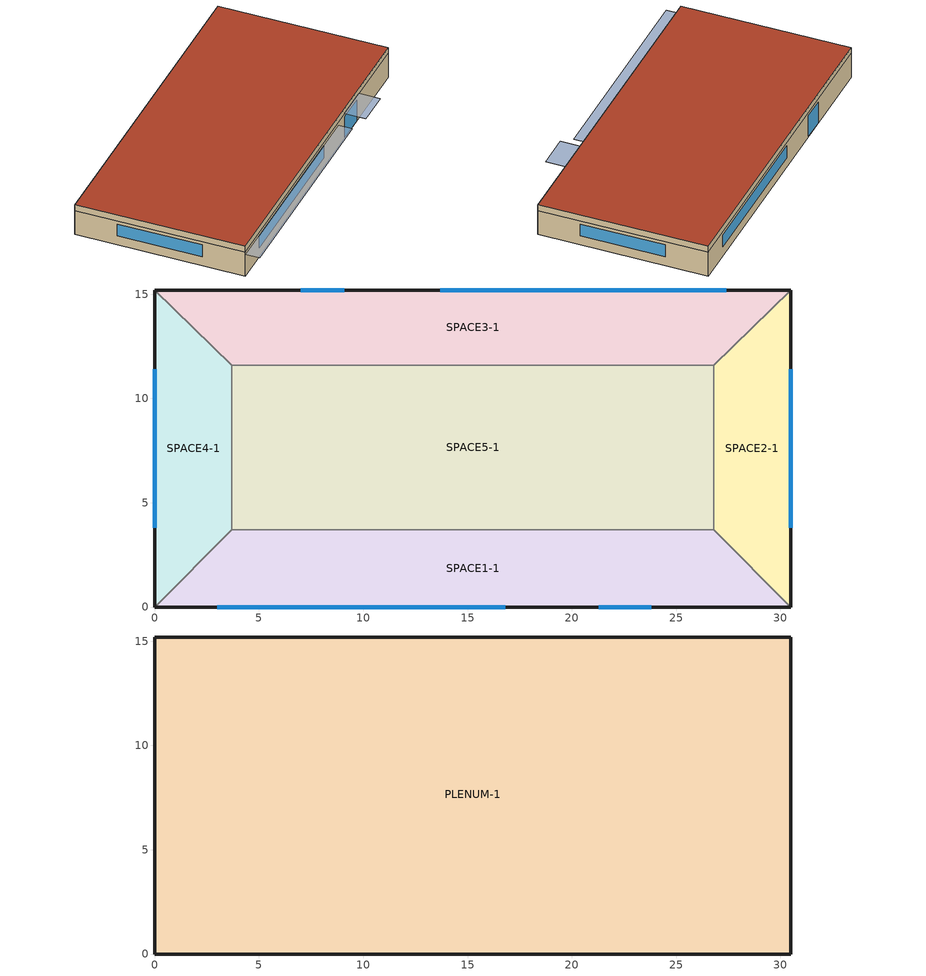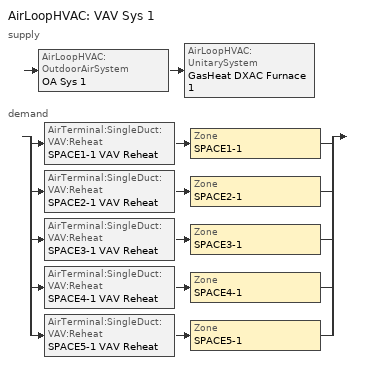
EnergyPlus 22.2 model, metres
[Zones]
SPACE3-1
 floor ground (FLOOR-SLAB-1): 26.8,11.6 3.7,11.6 0,15.2 30.5,15.2 z0
 wall outside (WALL-1): 30.5,15.2 0,15.2 z0:2.4
 wall to SPACE2-1 (INT-WALL-1): 26.8,11.6 30.5,15.2 z0:2.4
 wall to SPACE4-1 (INT-WALL-1): 0,15.2 3.7,11.6 z0:2.4
 wall to SPACE5-1 (INT-WALL-1): 3.7,11.6 26.8,11.6 z0:2.4
 window (Sgl Grey 3mm): 9.1,15.2 7,15.2 z0:2.1
 window (Dbl Clr 3mm/13mm Air): 27.4,15.2 13.7,15.2 z0.9:2.1
SPACE1-1
 floor ground (FLOOR-SLAB-1): 26.8,3.7 30.5,0 0,0 3.7,3.7 z0
 wall outside (WALL-1): 0,0 30.5,0 z0:2.4
 wall to SPACE2-1 (INT-WALL-1): 30.5,0 26.8,3.7 z0:2.4
 wall to SPACE4-1 (INT-WALL-1): 3.7,3.7 0,0 z0:2.4
 wall to SPACE5-1 (INT-WALL-1): 26.8,3.7 3.7,3.7 z0:2.4
 window (Sgl Grey 3mm): 21.3,0 23.8,0 z0:2.1
 window (Dbl Clr 3mm/13mm Air): 3,0 16.8,0 z0.9:2.1
SPACE2-1
 floor ground (FLOOR-SLAB-1): 26.8,11.6 30.5,15.2 30.5,0 26.8,3.7 z0
 wall outside (WALL-1): 30.5,0 30.5,15.2 z0:2.4
 wall to SPACE5-1 (INT-WALL-1): 26.8,11.6 26.8,3.7 z0:2.4
 window (Dbl Clr 3mm/13mm Air): 30.5,3.8 30.5,11.4 z0.9:2.1
SPACE4-1
 floor ground (FLOOR-SLAB-1): 3.7,3.7 0,0 0,15.2 3.7,11.6 z0
 wall outside (WALL-1): 0,15.2 0,0 z0:2.4
 wall to SPACE5-1 (INT-WALL-1): 3.7,3.7 3.7,11.6 z0:2.4
 window (Dbl Clr 3mm/13mm Air): 0,11.4 0,3.8 z0.9:2.1
SPACE5-1
 floor ground (FLOOR-SLAB-1): 26.8,11.6 26.8,3.7 3.7,3.7 3.7,11.6 z0
PLENUM-1
 floor to SPACE1-1 (CLNG-1): 26.8,3.7 30.5,0 0,0 3.7,3.7 z2.4
 floor to SPACE2-1 (CLNG-1): 26.8,11.6 30.5,15.2 30.5,0 26.8,3.7 z2.4
 floor to SPACE3-1 (CLNG-1): 26.8,11.6 3.7,11.6 0,15.2 30.5,15.2 z2.4
 floor to SPACE4-1 (CLNG-1): 3.7,3.7 0,0 0,15.2 3.7,11.6 z2.4
 floor to SPACE5-1 (CLNG-1): 26.8,11.6 26.8,3.7 3.7,3.7 3.7,11.6 z2.4
 wall outside (WALL-1): 30.5,15.2 0,15.2 0,0 30.5,0 30.5,15.2 z2.4:3
 roof outside (ROOF-1): 0,15.2 0,0 30.5,0 30.5,15.2 z3
shading: 0,-1.3 0,0 19.8,0 19.8,-1.3 z2.2; 21,-2 21,0 24.1,0 24.1,-2 z2.6
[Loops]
AirLoopHVAC 'VAV Sys 1'
 supply: AirLoopHVAC:OutdoorAirSystem 'OA Sys 1' > AirLoopHVAC:UnitarySystem 'GasHeat DXAC Furnace 1'
 demand: split
  | AirTerminal:SingleDuct:VAV:Reheat 'SPACE1-1 VAV Reheat' > Zone 'SPACE1-1'
  | AirTerminal:SingleDuct:VAV:Reheat 'SPACE2-1 VAV Reheat' > Zone 'SPACE2-1'
  | AirTerminal:SingleDuct:VAV:Reheat 'SPACE3-1 VAV Reheat' > Zone 'SPACE3-1'
  | AirTerminal:SingleDuct:VAV:Reheat 'SPACE4-1 VAV Reheat' > Zone 'SPACE4-1'
  | AirTerminal:SingleDuct:VAV:Reheat 'SPACE5-1 VAV Reheat' > Zone 'SPACE5-1'
[Building]
Building: Loads convergence tolerance value=0.04; Maximum number of warmup days=25; Minimum number of warmup days=6; North axis=30; Solar distribution=FullExterior; Temperature convergence tolerance value=0.4; Terrain=City
[Site:GroundTemperature:BuildingSurface]
20.03, 20.03, 20.13, 20.3, 20.43, 20.52, 20.62, 20.77, 20.78, 20.55, 20.44, 20.2
[Site:Location]
CHICAGO_IL_USA TMY2-94846: Elevation=190; Latitude=41.78; Longitude=-87.75; Time zone=-6
[SizingPeriod:DesignDay] Barometric pressure=99063; Daylight saving time indicator=No; Humidity condition type=WetBulb; Rain indicator=No; Snow indicator=No; Solar model indicator=ASHRAEClearSky
Name | Daily dry bulb temperature range | Day of month | Day type | Maximum dry bulb temperature | Month | Sky clearness | Wetbulb or dewpoint at maximum dry bulb | Wind direction | Wind speed
CHICAGO Ann Clg .4% Condns WB=>MDB | 10.7 | 21 | SummerDesignDay | 31.2 | 7 | 1 | 25.5 | 230 | 5.3
CHICAGO_IL_USA Annual Heating 99% Design Conditions DB | 0 | 8 | WinterDesignDay | -17.3 | 1 | 0 | -17.3 | 270 | 4.9
[Construction]
CLNG-1: MAT-CLNG-1
Dbl Clr 3mm/13mm Air: CLEAR 3MM, AIR 13MM, CLEAR 3MM
FLOOR-SLAB-1: CC03, CP01
INT-WALL-1: GP02, AL21, GP02
ROOF-1: RG01, BR01, IN46, WD01
Sgl Grey 3mm: GREY 3MM
WALL-1: WD01, PW03, IN02, GP01
[Material] Thermal absorptance=0.9
Name | Conductivity | Density | Roughness | Solar absorptance | Specific heat | Thickness | Visible absorptance
BR01 | 0.162 | 1121 | VeryRough | 0.7 | 1464 | 0.0095 | 0.7
CC03 | 1.31 | 2243 | MediumRough | 0.65 | 837 | 0.1016 | 0.65
GP01 | 0.16 | 801 | MediumSmooth | 0.75 | 837 | 0.0127 | 0.75
GP02 | 0.16 | 801 | MediumSmooth | 0.75 | 837 | 0.0159 | 0.75
IN02 | 0.043 | 10 | Rough | 0.75 | 837 | 0.0901 | 0.75
IN46 | 0.023 | 24 | VeryRough | 0.5 | 1590 | 0.0762 | 0.5
PW03 | 0.115 | 545 | MediumSmooth | 0.78 | 1213 | 0.0127 | 0.78
RG01 | 1.442 | 881 | Rough | 0.65 | 1674 | 0.0127 | 0.65
WD01 | 0.115 | 513 | MediumSmooth | 0.78 | 1381 | 0.0191 | 0.78
[Material:AirGap]
AL21: Thermal resistance=0.157
[Material:NoMass] Roughness=Rough
Name | Solar absorptance | Thermal absorptance | Thermal resistance | Visible absorptance
CP01 | 0.75 | 0.9 | 0.367 | 0.75
MAT-CLNG-1 | 0.65 | 0.65 | 0.652259 | 0.65
[WindowMaterial:Gas]
AIR 13MM: Gas type=Air; Thickness=0.0127
[WindowMaterial:Glazing] Back side infrared hemispherical emissivity=0.84; Conductivity=0.9; Front side infrared hemispherical emissivity=0.84; Infrared transmittance at normal incidence=0; Optical data type=SpectralAverage; Thickness=0.003
Name | Back side solar reflectance at normal incidence | Back side visible reflectance at normal incidence | Front side solar reflectance at normal incidence | Front side visible reflectance at normal incidence | Solar transmittance at normal incidence | Visible transmittance at normal incidence
CLEAR 3MM | 0.075 | 0.081 | 0.075 | 0.081 | 0.837 | 0.898
GREY 3MM | 0.061 | 0.061 | 0.061 | 0.061 | 0.626 | 0.611
[AirLoopHVAC]
VAV Sys 1: Design supply air flow rate=Autosize
[AirLoopHVAC:ReturnPlenum]
Return-Plenum-1: Zone=PLENUM-1
[AirLoopHVAC:UnitarySystem]
GasHeat DXAC Furnace 1: Availability schedule=ReheatCoilAvailSched; Control type=SetPoint; Cooling coil=Main Cooling Coil 1; Cooling supply air flow rate=Autosize; Cooling supply air flow rate method=SupplyAirFlowRate; Dehumidification control type=CoolReheat; Fan placement=BlowThrough; Heating coil=Main Heating Coil 1; Heating supply air flow rate=Autosize; Heating supply air flow rate method=SupplyAirFlowRate; Maximum supply air temperature=80; No load supply air flow rate=Autosize; No load supply air flow rate method=SupplyAirFlowRate; Supplemental heating coil=Humidistat Reheat Coil 1; Supply fan=Supply Fan 1
[AirTerminal:SingleDuct:VAV:Reheat] Availability schedule=ReheatCoilAvailSched; Constant minimum air flow fraction=0.1; Convergence tolerance=0.001; Damper heating action=ReverseWithLimits; Design specification outdoor air object=ZoneMinOARequirements; Maximum air flow rate=Autosize; Maximum flow per zone floor area during reheat=0.002032; Maximum hot water or steam flow rate=0; Minimum hot water or steam flow rate=0; Zone minimum air flow input method=Constant
Name | Maximum flow fraction during reheat | Reheat coil
SPACE1-1 VAV Reheat | Autosize | SPACE1-1 Zone Coil
SPACE2-1 VAV Reheat |  | SPACE2-1 Zone Coil
SPACE3-1 VAV Reheat |  | SPACE3-1 Zone Coil
SPACE4-1 VAV Reheat |  | SPACE4-1 Zone Coil
SPACE5-1 VAV Reheat |  | SPACE5-1 Zone Coil
[AvailabilityManager:Scheduled]
VAV Sys 1 Avail: Schedule=FanAvailSched
[Coil:Cooling:DX:VariableSpeed]
Main Cooling Coil 1: Condenser type=AirCooled; Crankcase heater capacity=0; Energy part load fraction curve=HPACCOOLPLFFPLR; Gross rated total cooling capacity at selected nominal speed level=Autosize; Initial moisture evaporation rate divided by steady state ac latent capacity=0; Maximum outdoor dry bulb temperature for crankcase heater operation=10; Nominal speed level=1; Nominal time for condensate to begin leaving the coil=0; Number of speeds=1; Rated air flow rate at selected nominal speed level=Autosize; Speed 1 energy input ratio function of air flow fraction curve=HPACFFF; Speed 1 energy input ratio function of temperature curve=HPCoolingEIRFTemp4; Speed 1 reference unit gross rated cooling cop=3.86638; Speed 1 reference unit gross rated sensible heat ratio=0.75; Speed 1 reference unit gross rated total cooling capacity=36991.4; Speed 1 reference unit rated air flow rate=3.776; Speed 1 reference unit rated condenser air flow rate=10.62; Speed 1 total cooling capacity function of air flow fraction curve=HPACFFF; Speed 1 total cooling capacity function of temperature curve=HPCoolingCAPFTemp4
[Coil:Heating:Fuel] Availability schedule=ReheatCoilAvailSched; Burner efficiency=0.8; Fuel type=NaturalGas
Name | Nominal capacity
Humidistat Reheat Coil 1 | 32000
Main heating Coil 1; SPACE1-1 Zone Coil; SPACE2-1 Zone Coil; SPACE3-1 Zone Coil; SPACE4-1 Zone Coil; SPACE5-1 Zone Coil | Autosize
[Coil:WaterHeating:Desuperheater]
WaterHeatingCoil: Availability schedule=DesuperheaterSched; Dead band temperature difference=4; Fraction of pump heat to water=0.2; Heat reclaim efficiency function of temperature curve=HEffFTemp; Heating source=Main Cooling Coil 1; Maximum inlet water temperature for heat reclaim=50; Off cycle parasitic electric load=10; On cycle parasitic electric load=10; Rated heat reclaim recovery efficiency=0.25; Rated inlet water temperature=50; Rated outdoor air temperature=35; Setpoint temperature schedule=DesuperheaterTempSch; Tank=WaterHeatingCoilTank; Water flow rate=0.0001; Water pump power=25
[Controller:OutdoorAir]
OA Controller 1: Economizer control action type=ModulateFlow; Economizer control type=FixedDryBulb; Economizer maximum limit dry bulb temperature=19; Economizer minimum limit dry bulb temperature=4; Lockout type=NoLockout; Maximum outdoor air flow rate=Autosize; Minimum limit type=FixedMinimum; Minimum outdoor air flow rate=Autosize; Minimum outdoor air schedule=Min OA Sched
[DesignSpecification:OutdoorAir]
ZoneMinOARequirements: Outdoor air flow per person=0.00472; Outdoor air flow per zone floor area=0.001; Outdoor air method=Sum; Outdoor air schedule=Min OARequirements Sched
[ElectricEquipment] Design level calculation method=EquipmentLevel; Fraction latent=0; Fraction lost=0; Fraction radiant=0.3; Schedule=EQUIP-1
Name | Design level | Zone or zonelist or space or spacelist
SPACE1-1 ElecEq 1 | 1056 | SPACE1-1
SPACE2-1 ElecEq 1 | 456 | SPACE2-1
SPACE3-1 ElecEq 1 | 1056 | SPACE3-1
SPACE4-1 ElecEq 1 | 456 | SPACE4-1
SPACE5-1 ElecEq 1 | 1976 | SPACE5-1
[Fan:VariableVolume]
Supply Fan 1: Availability schedule=FanAvailSched; Fan power coefficient 1=0.00153024; Fan power coefficient 2=0.00520806; Fan power coefficient 3=1.10862; Fan power coefficient 4=-0.116356; Fan power coefficient 5=0; Fan power minimum flow fraction=0.25; Fan power minimum flow rate input method=Fraction; Fan total efficiency=0.7; Maximum flow rate=Autosize; Motor efficiency=0.9; Motor in airstream fraction=1; Pressure rise=600
[Lights] Design level calculation method=LightingLevel; End use subcategory=GeneralLights; Fraction radiant=0.59; Fraction replaceable=0; Fraction visible=0.2; Return air fraction=0.2; Schedule=LIGHTS-1
Name | Lighting level | Zone or zonelist or space or spacelist
SPACE1-1 Lights 1 | 1584 | SPACE1-1
SPACE2-1 Lights 1 | 684 | SPACE2-1
SPACE3-1 Lights 1 | 1584 | SPACE3-1
SPACE4-1 Lights 1 | 684 | SPACE4-1
SPACE5-1 Lights 1 | 2964 | SPACE5-1
[People] Activity level schedule=ActSchd; Fraction radiant=0.3; Number of people calculation method=People; Number of people schedule=OCCUPY-1; Sensible heat fraction=Autocalculate
Name | Number of people | Zone or zonelist or space or spacelist
SPACE1-1 People 1 | 11 | SPACE1-1
SPACE2-1 People 1 | 5 | SPACE2-1
SPACE3-1 People 1 | 11 | SPACE3-1
SPACE4-1 People 1 | 5 | SPACE4-1
SPACE5-1 People 1 | 20 | SPACE5-1
[SetpointManager:Scheduled]
Name | Control variable | Schedule | Setpoint node or nodelist
Supply Air Hum Rate Manager 1 | MaximumHumidityRatio | Supply Air Hum Rate Schedule | VAV Sys 1 Outlet Node
Supply Air Hum Rate Manager 2 | MaximumHumidityRatio | Supply Air Hum Rate Schedule | Main Heating Coil 1 Inlet Node
Supply Air Temp Manager 1 | Temperature | Seasonal Reset Supply Air Temp Sch | Supply Air Temp Nodes 1
[Sizing:System]
VAV Sys 1: 100 outdoor air in cooling=No; 100 outdoor air in heating=No; Central cooling capacity control method=VAV; Central cooling design supply air humidity ratio=0.009; Central cooling design supply air temperature=16; Central heating design supply air humidity ratio=0.009; Central heating design supply air temperature=18; Central heating maximum system air flow ratio=0.3; Cooling design capacity=Autosize; Cooling design capacity method=CoolingDesignCapacity; Cooling supply air flow rate=0; Cooling supply air flow rate method=DesignDay; Design outdoor air flow rate=Autosize; Heating design capacity=Autosize; Heating design capacity method=HeatingDesignCapacity; Heating supply air flow rate=0; Heating supply air flow rate method=DesignDay; Precool design humidity ratio=0.008; Precool design temperature=11; Preheat design humidity ratio=0.008; Preheat design temperature=7; Type of load to size on=Sensible; Type of zone sum to use=NonCoincident; Zone maximum outdoor air fraction=1
[Sizing:Zone] Account for dedicated outdoor air system=No; Cooling design air flow method=DesignDay; Cooling design air flow rate=0; Dedicated outdoor air high setpoint temperature for design=Autosize; Dedicated outdoor air low setpoint temperature for design=Autosize; Dedicated outdoor air system control strategy=NeutralSupplyAir; Design specification outdoor air object=ZoneMinOARequirements; Heating design air flow method=DesignDay; Heating design air flow rate=0; Zone cooling design supply air humidity ratio=0.009; Zone cooling design supply air temperature=16; Zone cooling design supply air temperature input method=SupplyAirTemperature; Zone cooling sizing factor=0; Zone heating design supply air humidity ratio=0.004; Zone heating design supply air temperature=50; Zone heating design supply air temperature input method=SupplyAirTemperature; Zone heating sizing factor=0
SPACE1-1; SPACE2-1; SPACE3-1; SPACE4-1; SPACE5-1
[ThermostatSetpoint:DualSetpoint]
DualSetPoint: Cooling setpoint temperature schedule=Clg-SetP-Sch; Heating setpoint temperature schedule=Htg-SetP-Sch
[ThermostatSetpoint:SingleCooling]
CoolingSetpoint: Setpoint temperature schedule=Clg-SetP-Sch
[ThermostatSetpoint:SingleHeating]
HeatingSetpoint: Setpoint temperature schedule=Htg-SetP-Sch
[WaterHeater:Mixed]
WaterHeatingCoilTank: Ambient temperature indicator=Zone; Ambient temperature zone=SPACE5-1; Deadband temperature difference=2; Heater control type=Cycle; Heater fuel type=Electricity; Heater maximum capacity=4500; Heater minimum capacity=0; Heater thermal efficiency=1; Maximum temperature limit=82.2222; Off cycle loss coefficient to ambient temperature=2; Off cycle loss fraction to zone=1; Off cycle parasitic fuel consumption rate=10; Off cycle parasitic fuel type=Electricity; Off cycle parasitic heat fraction to tank=0; On cycle loss coefficient to ambient temperature=2; On cycle loss fraction to zone=1; On cycle parasitic fuel consumption rate=30; On cycle parasitic fuel type=Electricity; On cycle parasitic heat fraction to tank=0; Peak use flow rate=0.1; Setpoint temperature schedule=Hot Water Setpoint Temp Schedule; Source side effectiveness=0.95; Tank volume=0.785; Use flow rate fraction schedule=Hot Water Demand Schedule
[Zone] Multiplier=1; Type=1
Name | Ceiling height | Volume
PLENUM-1 | 0.6096 | 283.2
SPACE1-1; SPACE3-1 | 2.4384 | 239.247
SPACE2-1; SPACE4-1 | 2.4384 | 103.311
SPACE5-1 | 2.4384 | 447.683
[ZoneControl:Thermostat] Control 1=CoolingSetPoint; Control 2=HeatingSetpoint; Control 3=DualSetPoint; Control type schedule=Zone Control Type Sched
Name | Zone or zonelist
SPACE1-1 Control | SPACE1-1
SPACE2-1 Control | SPACE2-1
SPACE3-1 Control | SPACE3-1
SPACE4-1 Control | SPACE4-1
SPACE5-1 Control | SPACE5-1
[Zone equipment]
SPACE1-1: SPACE1-1 VAV Reheat
SPACE2-1: SPACE2-1 VAV Reheat
SPACE3-1: SPACE3-1 VAV Reheat
SPACE4-1: SPACE4-1 VAV Reheat
SPACE5-1: SPACE5-1 VAV Reheat
[ZoneInfiltration:DesignFlowRate] Constant term coefficient=0; Design flow rate calculation method=Flow/Zone; Schedule=INFIL-SCH; Temperature term coefficient=0; Velocity squared term coefficient=0; Velocity term coefficient=0.2237
Name | Design flow rate | Zone or zonelist or space or spacelist
SPACE1-1 Infil 1 | 0.0167 | SPACE1-1
SPACE2-1 Infil 1 | 0.00717 | SPACE2-1
SPACE3-1 Infil 1 | 0.0167 | SPACE3-1
SPACE4-1 Infil 1 | 0.00717 | SPACE4-1
SPACE5-1 Infil 1 | 0.031089 | SPACE5-1
[Curve:Biquadratic] Input unit type for x=Temperature; Input unit type for y=Temperature; Output unit type=Dimensionless
Name | Maximum value of x | Maximum value of y | Minimum value of x | Minimum value of y | Coefficient1 constant | Coefficient2 x | Coefficient3 x 2 | Coefficient4 y | Coefficient5 y 2 | Coefficient6 x y | Maximum curve output | Minimum curve output
HEffFTemp | 80 | 45 | 50 | 20 | 1 | 0 | 0 | 0 | 0 | 0
HPCoolingCAPFTemp4 | 22.22 | 51.67 | 13.89 | 12.78 | 1.35442 | -0.0493403 | 0.00226498 | 0.000851773 | -4.26316e-05 | -0.000336452 | 1.2736 | 0.7923
HPCoolingEIRFTemp4 | 22.22 | 51.67 | 13.89 | 12.78 | 0.000151402 | 0.0655063 | -0.00203708 | 0.0067823 | 0.00040872 | -0.00035523 | 1.7044 | 0.5141
[Curve:Cubic]
HPACFFF: Maximum value of x=1.5; Minimum value of x=0.5; Coefficient1 constant=1; Coefficient2 x=0; Coefficient3 x 2=0; Coefficient4 x 3=0
[Curve:Quadratic]
HPACCOOLPLFFPLR: Maximum value of x=1.5; Minimum value of x=0.5; Coefficient1 constant=1; Coefficient2 x=0; Coefficient3 x 2=0
[Schedule:Compact]
ActSchd: Through: 12/31, For: AllDays, Until: 24:00, 117.24
Clg-SetP-Sch: Through: 12/31, For: SummerDesignDay, Until: 24:00, 23.9, For: WinterDesignDay, Until: 24:00, 40, For: WeekDays, Until: 7:00, 40, Until: 18:00, 23.9, Until: 24:00, 40, For: WeekEnds Holiday, Until: 7:00, 40, Until: 13:00, 23.9, Until: 24:00, 32.2, For: AllOtherDays, Until: 7:00, 40, Until: 18:00, 23.9, Until: 24:00, 40
DesuperheaterSched: Through: 12/31, For: AllDays, Until: 24:00, 1
DesuperheaterTempSch: Through: 12/31, For: AllDays, Until: 24:00, 60
EQUIP-1: Through: 12/31, For: WeekDays SummerDesignDay CustomDay1 CustomDay2, Until: 8:00, 0.02, Until: 9:00, 0.4, Until: 14:00, 0.9, Until: 15:00, 0.8, Until: 16:00, 0.7, Until: 18:00, 0.5, Until: 20:00, 0.3, Until: 24:00, 0.02, For: Weekends WinterDesignDay Holiday, Until: 24:00, 0.2
FanAvailSched; ReheatCoilAvailSched: Through: 3/31, For: AllDays, Until: 24:00, 1, Through: 9/30, For: WeekDays, Until: 7:00, 0, Until: 17:00, 1, Until: 24:00, 0, For: SummerDesignDay WinterDesignDay, Until: 24:00, 1, For: AllOtherDays, Until: 24:00, 0, Through: 12/31, For: AllDays, Until: 24:00, 1
Hot Water Demand Schedule: THROUGH: 12/31, FOR: AllDays, UNTIL: 6:00, 0, UNTIL: 7:00, 0.003, UNTIL: 13:00, 0, UNTIL: 13:10, 0.002, UNTIL: 18:00, 0, UNTIL: 18:30, 0.005, UNTIL: 24:00, 0
Hot Water Setpoint Temp Schedule: Through: 12/31, For: AllDays, Until: 24:00, 40
Htg-SetP-Sch: Through: 12/31, For: SummerDesignDay, Until: 24:00, 12.8, For: WinterDesignDay, Until: 24:00, 21.1, For: WeekDays, Until: 7:00, 12.8, Until: 18:00, 21.1, Until: 24:00, 12.8, For: WeekEnds Holiday, Until: 7:00, 12.8, Until: 13:00, 21.1, Until: 24:00, 12.8, For: AllOtherDays, Until: 7:00, 12.8, Until: 18:00, 21.1, Until: 24:00, 12.8
INFIL-SCH: Through: 3/31, For: AllDays, Until: 24:00, 1, Through: 10/31, For: AllDays, Until: 24:00, 1, Through: 12/31, For: AllDays, Until: 24:00, 1
LIGHTS-1: Through: 12/31, For: WeekDays SummerDesignDay CustomDay1 CustomDay2, Until: 8:00, 0.05, Until: 9:00, 0.9, Until: 10:00, 0.95, Until: 11:00, 1, Until: 12:00, 0.95, Until: 13:00, 0.8, Until: 14:00, 0.9, Until: 18:00, 1, Until: 19:00, 0.6, Until: 21:00, 0.2, Until: 24:00, 0.05, For: Weekends WinterDesignDay Holiday, Until: 24:00, 0.05
Min OA Sched: Through: 12/31, For: Weekdays, Until: 6:00, 0.3, Until: 18:00, 1, Until: 24:00, 0.3, For: SummerDesignDay, Until: 24:00, 1, For: WinterDesignDay, Until: 24:00, 1, For: AllOtherDays, Until: 24:00, 0.3
Min OARequirements Sched: Through: 12/31, For: Weekdays SummerDesignDay WinterDesignDay, Until: 24:00, 1, For: AllOtherDays, Until: 24:00, 0.25
OCCUPY-1: Through: 12/31, For: WeekDays SummerDesignDay CustomDay1 CustomDay2, Until: 8:00, 0, Until: 11:00, 1, Until: 12:00, 0.8, Until: 13:00, 0.4, Until: 14:00, 0.8, Until: 18:00, 1, Until: 19:00, 0.5, Until: 21:00, 0.1, Until: 24:00, 0, For: Weekends WinterDesignDay Holiday, Until: 24:00, 0
Seasonal Reset Supply Air Temp Sch: Through: 3/31, For: AllDays, Until: 24:00, 17, Through: 9/30, For: AllDays, Until: 24:00, 12, Through: 12/31, For: AllDays, Until: 24:00, 17
Zone Control Type Sched: Through: 12/31, For: SummerDesignDay, Until: 24:00, 2, For: WinterDesignDay, Until: 24:00, 1, For: AllOtherDays, Until: 24:00, 4
[Schedule:Constant]
Supply Air Hum Rate Schedule: Hourly value=0.006
